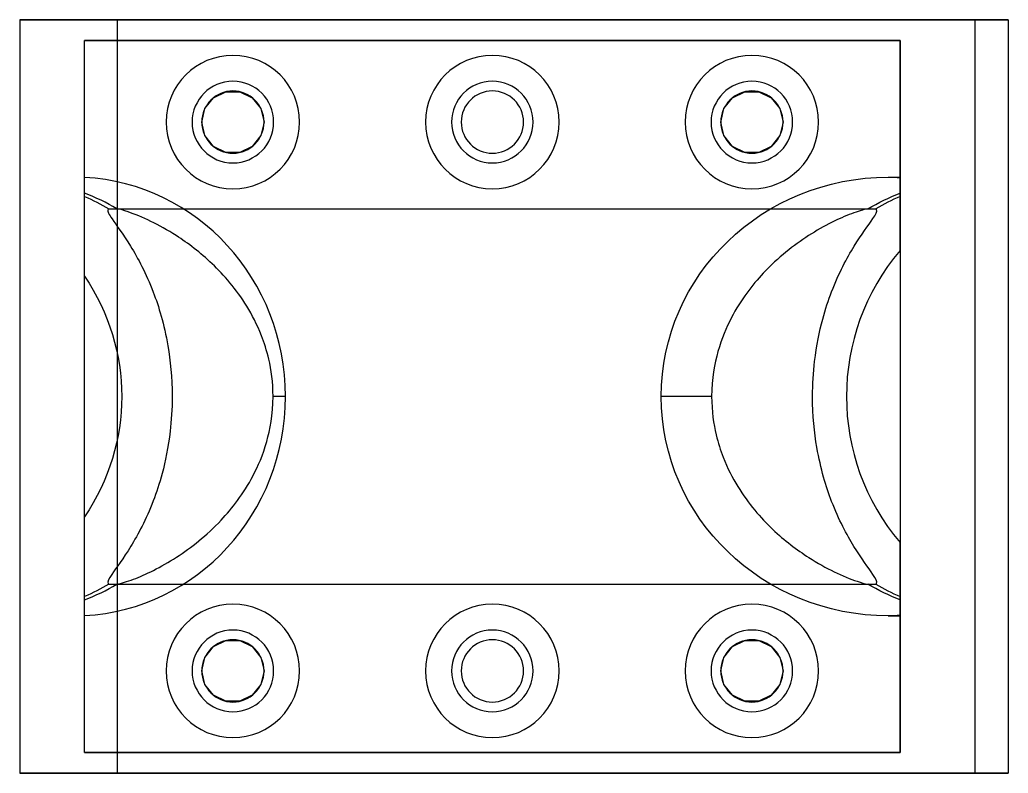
# Model space of a CAD drawing. Extents: x 1 to 618, y 1 to 540.
# Drawn here: x 6.1 to 241.9, y 0.6 to 180.3 of the extents above; entities that cross this region are included whole.
import ezdxf

# ---------------------------------------------------------------- set-up
doc = ezdxf.new("R2010")
doc.units = 0
doc.layers.add('drawing_export', color=7, linetype='CONTINUOUS')

msp = doc.modelspace()

# ---------------------------------------------------------------- linework, layer by layer
at = {"layer": 'drawing_export', "color": 7}
for p, q in [((6.088372, 180.296755), (6.088372, 0.619056)), ((6.088372, 180.296755), (233.911179, 180.296755)), ((29.345416, 180.296755), (6.088372, 180.296755)), ((29.345416, 180.296755), (29.345416, 0.619056)), ((241.906805, 180.296755), (29.345416, 180.296755)), ((233.911179, 180.296755), (233.911179, 0.619056)), ((233.911179, 180.296755), (241.906805, 180.296755)), ((241.906805, 180.296755), (241.906805, 0.619056)), ((21.550025, 175.345008), (216.125236, 175.345008)), ((21.550025, 119.117914), (21.550025, 175.345008)), ((21.550025, 175.345008), (21.550025, 175.345008)), ((21.550025, 175.345008), (216.125236, 175.345008)), ((216.125236, 175.345008), (21.550025, 175.345008)), ((21.550025, 138.175068), (21.550025, 175.345008)), ((21.550025, 5.570804), (21.550025, 175.345008)), ((21.550025, 175.345008), (216.125236, 175.345008)), ((21.550025, 175.345008), (21.550025, 175.345008)), ((21.550025, 138.956737), (21.550025, 175.345008)), ((216.125236, 175.345008), (216.125236, 142.688232)), ((216.125236, 138.175068), (216.125236, 175.345008)), ((216.125236, 138.956737), (216.125236, 175.345008)), ((216.125236, 175.345008), (216.125236, 5.570804)), ((216.125236, 175.345008), (216.125236, 175.345008)), ((52.295031, 161.699406), (55.274155, 163.131876)), ((55.274155, 163.131876), (58.580518, 163.131876)), ((58.580518, 163.131876), (61.559288, 161.699406)), ((176.11562, 161.699406), (179.094743, 163.131876)), ((179.094743, 163.131876), (182.401107, 163.131876)), ((182.401107, 163.131876), (185.379876, 161.699406)), ((50.233595, 159.113886), (52.295031, 161.699406)), ((61.559288, 161.699406), (63.620724, 159.113886)), ((174.054184, 159.113886), (176.11562, 161.699406)), ((185.379876, 161.699406), (187.441312, 159.113886)), ((49.498101, 155.891714), (50.233595, 159.113886)), ((63.620724, 159.113886), (64.356572, 155.891714)), ((173.31869, 155.891714), (174.054184, 159.113886)), ((187.441312, 159.113886), (188.17716, 155.891714)), ((41.007543, 155.891698), (41.007543, 155.891698)), ((41.007543, 155.891698), (41.007543, 155.891698)), ((41.007546, 155.891714), (41.007546, 155.891714)), ((47.198576, 155.891714), (47.198576, 155.891714)), ((50.233595, 152.669541), (49.498101, 155.891714)), ((49.498101, 155.891714), (49.498101, 155.891714)), ((49.498101, 155.891714), (49.498101, 155.891714)), ((64.356572, 155.891714), (63.620724, 152.669541)), ((64.356572, 155.891714), (64.356572, 155.891714)), ((66.656097, 155.891714), (66.656097, 155.891714)), ((66.656097, 155.891714), (66.656097, 155.891714)), ((111.408393, 155.891698), (111.408393, 155.891698)), ((111.408395, 155.891714), (111.408395, 155.891714)), ((126.266866, 155.891713), (126.266866, 155.891713)), ((128.566391, 155.891714), (128.566391, 155.891714)), ((128.566391, 155.891714), (128.566391, 155.891714)), ((134.757421, 155.891714), (134.757421, 155.891714)), ((134.757421, 155.891714), (134.757421, 155.891714)), ((164.828134, 155.891698), (164.828134, 155.891698)), ((164.828134, 155.891698), (164.828134, 155.891698)), ((164.828135, 155.891714), (164.828135, 155.891714)), ((171.019164, 155.891714), (171.019164, 155.891714)), ((174.054184, 152.669541), (173.31869, 155.891714)), ((173.31869, 155.891714), (173.31869, 155.891714)), ((173.31869, 155.891714), (173.31869, 155.891714)), ((188.17716, 155.891714), (187.441312, 152.669541)), ((188.17716, 155.891713), (188.17716, 155.891713)), ((190.476685, 155.891714), (190.476685, 155.891714)), ((190.476685, 155.891714), (190.476685, 155.891714)), ((52.295031, 150.084021), (50.233595, 152.669541)), ((63.620724, 152.669541), (61.559288, 150.084021)), ((176.11562, 150.084021), (174.054184, 152.669541)), ((187.441312, 152.669541), (185.379876, 150.084021)), ((55.274155, 148.651551), (52.295031, 150.084021)), ((58.580518, 148.651551), (55.274155, 148.651551)), ((61.559288, 150.084021), (58.580518, 148.651551)), ((179.094743, 148.651551), (176.11562, 150.084021)), ((182.401107, 148.651551), (179.094743, 148.651551)), ((185.379876, 150.084021), (182.401107, 148.651551)), ((21.550025, 119.117914), (21.550025, 142.691769)), ((213.274178, 142.762508), (216.125236, 142.762508)), ((21.550025, 137.266069), (21.550025, 138.175068)), ((21.550025, 136.279256), (21.550025, 137.266069)), ((216.125236, 137.510119), (216.125236, 138.175068)), ((216.125236, 136.802727), (216.125236, 137.510119)), ((216.125236, 136.05289), (216.125236, 136.802727)), ((21.550025, 135.218167), (21.550025, 136.279256)), ((21.550025, 134.079265), (21.550025, 135.218167)), ((27.359687, 135.239389), (208.41935, 135.239389)), ((29.255557, 135.239389), (208.41935, 135.239389)), ((208.41935, 135.239389), (210.31522, 135.239389)), ((216.125236, 135.260611), (216.125236, 136.05289)), ((216.125236, 134.429425), (216.125236, 135.260611)), ((216.125236, 133.559332), (216.125236, 134.429425)), ((21.550025, 132.873161), (21.550025, 134.079265)), ((21.550025, 131.592781), (21.550025, 132.873161)), ((216.125236, 132.650332), (216.125236, 133.559332)), ((216.125236, 131.69889), (216.125236, 132.650332)), ((21.550025, 130.248735), (21.550025, 131.592781)), ((21.550025, 128.83395), (21.550025, 130.248735)), ((216.125236, 130.715614), (216.125236, 131.69889)), ((216.125236, 129.693432), (216.125236, 130.715614)), ((21.550025, 127.359036), (21.550025, 128.83395)), ((21.550025, 125.823995), (21.550025, 127.359036)), ((216.125236, 128.63588), (216.125236, 129.693432)), ((216.125236, 127.542958), (216.125236, 128.63588)), ((216.125236, 126.418204), (216.125236, 127.542958)), ((21.550025, 124.228825), (21.550025, 125.823995)), ((216.125236, 125.258081), (216.125236, 126.418204)), ((216.125236, 125.258081), (216.125236, 55.657731)), ((21.550025, 122.577063), (21.550025, 124.228825)), ((21.550025, 120.872247), (21.550025, 122.577063)), ((21.550025, 119.117914), (21.550025, 120.872247)), ((21.550025, 41.959075), (21.550025, 119.117914)), ((69.494065, 90.457906), (66.522017, 90.457906)), ((171.153244, 90.457906), (159.114345, 90.457906)), ((21.550025, 5.570804), (21.550025, 61.797898)), ((21.550025, 60.043565), (21.550025, 61.797898)), ((21.550025, 58.338749), (21.550025, 60.043565)), ((21.550025, 56.686987), (21.550025, 58.338749)), ((21.550025, 55.091817), (21.550025, 56.686987)), ((21.550025, 53.556775), (21.550025, 55.091817)), ((216.125236, 54.497607), (216.125236, 55.657731)), ((216.125236, 53.372853), (216.125236, 54.497607)), ((21.550025, 52.081862), (21.550025, 53.556775)), ((21.550025, 50.667077), (21.550025, 52.081862)), ((216.125236, 52.279932), (216.125236, 53.372853)), ((216.125236, 51.22238), (216.125236, 52.279932)), ((21.550025, 49.323031), (21.550025, 50.667077)), ((216.125236, 50.200198), (216.125236, 51.22238)), ((216.125236, 49.216922), (216.125236, 50.200198)), ((21.550025, 48.042651), (21.550025, 49.323031)), ((21.550025, 46.836546), (21.550025, 48.042651)), ((216.125236, 48.265479), (216.125236, 49.216922)), ((216.125236, 47.35648), (216.125236, 48.265479)), ((216.125236, 46.486387), (216.125236, 47.35648)), ((21.550025, 45.697645), (21.550025, 46.836546)), ((21.550025, 44.636556), (21.550025, 45.697645)), ((27.359687, 45.676423), (208.41935, 45.676423)), ((29.255557, 45.676423), (208.41935, 45.676423)), ((208.41935, 45.676423), (210.31522, 45.676423)), ((216.125236, 45.655201), (216.125236, 46.486387)), ((216.125236, 44.862921), (216.125236, 45.655201)), ((216.125236, 44.113085), (216.125236, 44.862921)), ((21.550025, 43.649743), (21.550025, 44.636556)), ((21.550025, 42.740744), (21.550025, 43.649743)), ((21.550025, 5.570804), (21.550025, 42.740744)), ((216.125236, 43.405693), (216.125236, 44.113085)), ((216.125236, 42.740744), (216.125236, 43.405693)), ((216.125236, 41.959075), (216.125236, 42.740744)), ((21.550025, 5.570804), (21.550025, 41.959075)), ((21.550025, 38.224043), (21.550025, 41.959075)), ((216.125236, 5.570804), (216.125236, 41.959075)), ((216.125236, 5.570804), (216.125236, 41.959075)), ((213.274178, 38.15684), (216.125236, 38.15684)), ((216.125236, 38.22758), (216.125236, 5.570804)), ((50.233595, 28.246271), (52.295031, 30.831791)), ((52.295031, 30.831791), (55.274155, 32.264261)), ((55.274155, 32.264261), (58.580518, 32.264261)), ((58.580518, 32.264261), (61.559288, 30.831791)), ((61.559288, 30.831791), (63.620724, 28.246271)), ((174.054184, 28.246271), (176.11562, 30.831791)), ((176.11562, 30.831791), (179.094743, 32.264261)), ((179.094743, 32.264261), (182.401107, 32.264261)), ((182.401107, 32.264261), (185.379876, 30.831791)), ((185.379876, 30.831791), (187.441312, 28.246271)), ((49.498101, 25.024098), (50.233595, 28.246271)), ((63.620724, 28.246271), (64.356572, 25.024098)), ((173.31869, 25.024098), (174.054184, 28.246271)), ((187.441312, 28.246271), (188.17716, 25.024098)), ((41.007546, 25.024098), (41.007546, 25.024098)), ((47.198576, 25.024098), (47.198576, 25.024098)), ((50.233595, 21.801925), (49.498101, 25.024098)), ((49.498101, 25.024098), (49.498101, 25.024098)), ((49.498101, 25.024098), (49.498101, 25.024098)), ((64.356572, 25.024098), (63.620724, 21.801925)), ((64.356572, 25.024098), (64.356572, 25.024098)), ((66.656097, 25.024098), (66.656097, 25.024098)), ((66.656097, 25.024098), (66.656097, 25.024098)), ((72.847127, 25.024098), (72.847127, 25.024098)), ((72.847127, 25.024098), (72.847127, 25.024098)), ((111.408395, 25.024098), (111.408395, 25.024098)), ((126.266866, 25.024098), (126.266866, 25.024098)), ((126.266866, 25.024098), (126.266866, 25.024098)), ((128.566391, 25.024098), (128.566391, 25.024098)), ((128.566391, 25.024098), (128.566391, 25.024098)), ((134.757421, 25.024098), (134.757421, 25.024098)), ((134.757421, 25.024098), (134.757421, 25.024098)), ((164.828135, 25.024098), (164.828135, 25.024098)), ((171.019164, 25.024098), (171.019164, 25.024098)), ((174.054184, 21.801925), (173.31869, 25.024098)), ((173.31869, 25.024098), (173.31869, 25.024098)), ((173.31869, 25.024098), (173.31869, 25.024098)), ((188.17716, 25.024098), (187.441312, 21.801925)), ((188.17716, 25.024098), (188.17716, 25.024098)), ((190.476686, 25.024098), (190.476686, 25.024098)), ((190.476686, 25.024098), (190.476686, 25.024098)), ((196.667715, 25.024098), (196.667715, 25.024098)), ((196.667715, 25.024098), (196.667715, 25.024098)), ((52.295031, 19.216406), (50.233595, 21.801925)), ((63.620724, 21.801925), (61.559288, 19.216406)), ((176.11562, 19.216406), (174.054184, 21.801925)), ((187.441312, 21.801925), (185.379876, 19.216406)), ((55.274155, 17.783936), (52.295031, 19.216406)), ((61.559288, 19.216406), (58.580518, 17.783936)), ((179.094743, 17.783936), (176.11562, 19.216406)), ((185.379876, 19.216406), (182.401107, 17.783936)), ((58.580518, 17.783936), (55.274155, 17.783936)), ((182.401107, 17.783936), (179.094743, 17.783936)), ((216.125236, 5.570804), (21.550025, 5.570804)), ((21.550025, 5.570804), (21.550025, 5.570804)), ((21.550025, 5.570804), (216.125236, 5.570804)), ((216.125236, 5.570804), (21.550025, 5.570804)), ((21.550025, 5.570804), (21.550025, 5.570804)), ((216.125236, 5.570804), (21.550025, 5.570804)), ((216.125236, 5.570804), (216.125236, 5.570804)), ((6.088372, 0.619056), (233.911179, 0.619056)), ((29.345416, 0.619056), (6.088372, 0.619056)), ((241.906805, 0.619056), (29.345416, 0.619056)), ((233.911179, 0.619056), (241.906805, 0.619056))]:
    msp.add_line(p, q, dxfattribs=at)
for points in [[(56.927333, 171.808029), (48.135077, 171.808029), (41.007543, 164.68204), (41.007543, 155.891698)], [(56.927333, 171.808029), (48.135077, 171.808029), (41.007543, 164.68204), (41.007543, 155.891698)], [(72.847123, 155.891698), (72.847123, 164.68204), (65.719589, 171.808029), (56.927333, 171.808029)], [(72.847123, 155.891698), (72.847123, 164.68204), (65.719589, 171.808029), (56.927333, 171.808029)], [(118.837631, 171.808045), (110.045375, 171.808045), (102.917841, 164.682056), (102.917841, 155.891714)], [(118.837631, 171.808045), (110.045375, 171.808045), (102.917841, 164.682056), (102.917841, 155.891714)], [(134.757421, 155.891714), (134.757421, 164.682056), (127.629886, 171.808045), (118.837631, 171.808045)], [(134.757421, 155.891714), (134.757421, 164.682056), (127.629886, 171.808045), (118.837631, 171.808045)], [(180.747924, 171.808029), (171.955668, 171.808029), (164.828134, 164.68204), (164.828134, 155.891698)], [(180.747924, 171.808029), (171.955668, 171.808029), (164.828134, 164.68204), (164.828134, 155.891698)], [(196.667714, 155.891698), (196.667714, 164.68204), (189.54018, 171.808029), (180.747924, 171.808029)], [(196.667714, 155.891698), (196.667714, 164.68204), (189.54018, 171.808029), (180.747924, 171.808029)], [(56.927336, 165.618361), (51.55429, 165.61836), (47.198576, 161.263581), (47.198576, 155.891713)], [(56.927336, 165.618361), (51.55429, 165.61836), (47.198576, 161.263581), (47.198576, 155.891713)], [(66.656097, 155.891714), (66.656097, 161.263582), (62.300382, 165.618361), (56.927336, 165.618361)], [(66.656097, 155.891714), (66.656097, 161.263582), (62.300382, 165.618361), (56.927336, 165.618361)], [(118.837631, 165.618361), (113.464585, 165.618361), (109.10887, 161.263582), (109.10887, 155.891714)], [(118.837631, 165.618361), (113.464585, 165.618361), (109.10887, 161.263582), (109.10887, 155.891714)], [(128.566391, 155.891714), (128.566391, 161.263582), (124.210676, 165.618361), (118.837631, 165.618361)], [(128.566391, 155.891714), (128.566391, 161.263582), (124.210676, 165.618361), (118.837631, 165.618361)], [(180.747925, 165.61836), (175.374879, 165.61836), (171.019164, 161.263581), (171.019164, 155.891713)], [(180.747925, 165.61836), (175.374879, 165.61836), (171.019164, 161.263581), (171.019164, 155.891713)], [(190.476685, 155.891714), (190.476685, 161.263582), (186.120971, 165.618361), (180.747925, 165.61836)], [(190.476685, 155.891714), (190.476685, 161.263582), (186.120971, 165.618361), (180.747925, 165.61836)], [(56.927336, 163.319335), (52.824283, 163.319335), (49.498101, 159.993882), (49.498101, 155.891713)], [(64.356572, 155.891714), (64.356571, 159.993883), (61.03039, 163.319335), (56.927336, 163.319335)], [(118.837628, 163.319319), (114.734575, 163.319319), (111.408393, 159.993867), (111.408393, 155.891698)], [(118.837631, 163.319334), (114.734577, 163.319334), (111.408395, 159.993882), (111.408395, 155.891713)], [(126.266864, 155.891698), (126.266864, 159.993867), (122.940682, 163.319319), (118.837628, 163.319319)], [(126.266866, 155.891713), (126.266866, 159.993882), (122.940684, 163.319335), (118.837631, 163.319334)], [(180.747925, 163.319335), (176.644871, 163.319335), (173.318689, 159.993882), (173.318689, 155.891713)], [(188.17716, 155.891713), (188.17716, 159.993883), (184.850978, 163.319335), (180.747925, 163.319335)], [(41.007543, 155.891698), (41.007543, 147.101355), (48.135077, 139.975366), (56.927333, 139.975366)], [(41.007543, 155.891698), (41.007543, 147.101355), (48.135077, 139.975366), (56.927333, 139.975366)], [(47.198576, 155.891713), (47.198576, 150.519845), (51.554291, 146.165066), (56.927337, 146.165066)], [(47.198576, 155.891713), (47.198576, 150.519845), (51.554291, 146.165066), (56.927337, 146.165066)], [(49.498101, 155.891713), (49.498101, 151.789544), (52.824283, 148.464092), (56.927336, 148.464092)], [(56.927333, 139.975366), (65.719589, 139.975366), (72.847123, 147.101355), (72.847123, 155.891698)], [(56.927333, 139.975366), (65.719589, 139.975366), (72.847123, 147.101355), (72.847123, 155.891698)], [(56.927336, 148.464092), (61.03039, 148.464092), (64.356572, 151.789544), (64.356572, 155.891714)], [(56.927337, 146.165066), (62.300382, 146.165066), (66.656097, 150.519846), (66.656097, 155.891714)], [(56.927337, 146.165066), (62.300382, 146.165066), (66.656097, 150.519846), (66.656097, 155.891714)], [(102.917841, 155.891714), (102.917841, 147.101371), (110.045375, 139.975382), (118.837631, 139.975382)], [(102.917841, 155.891714), (102.917841, 147.101371), (110.045375, 139.975382), (118.837631, 139.975382)], [(109.10887, 155.891714), (109.10887, 150.519846), (113.464585, 146.165066), (118.837631, 146.165066)], [(109.10887, 155.891714), (109.10887, 150.519846), (113.464585, 146.165066), (118.837631, 146.165066)], [(111.408393, 155.891698), (111.408393, 151.789529), (114.734575, 148.464076), (118.837628, 148.464076)], [(111.408395, 155.891713), (111.408395, 151.789544), (114.734577, 148.464092), (118.837631, 148.464092)], [(118.837628, 148.464076), (122.940682, 148.464076), (126.266864, 151.789529), (126.266864, 155.891698)], [(118.837631, 139.975382), (127.629886, 139.975382), (134.757421, 147.101371), (134.757421, 155.891714)], [(118.837631, 146.165066), (124.210676, 146.165066), (128.566391, 150.519846), (128.566391, 155.891714)], [(118.837631, 146.165066), (124.210676, 146.165066), (128.566391, 150.519846), (128.566391, 155.891714)], [(118.837631, 139.975382), (127.629886, 139.975382), (134.757421, 147.101371), (134.757421, 155.891714)], [(118.837631, 148.464092), (122.940684, 148.464092), (126.266866, 151.789544), (126.266866, 155.891713)], [(164.828134, 155.891698), (164.828134, 147.101355), (171.955668, 139.975366), (180.747924, 139.975366)], [(164.828134, 155.891698), (164.828134, 147.101355), (171.955668, 139.975366), (180.747924, 139.975366)], [(171.019164, 155.891713), (171.019164, 150.519845), (175.374879, 146.165066), (180.747925, 146.165066)], [(171.019164, 155.891713), (171.019164, 150.519845), (175.374879, 146.165066), (180.747925, 146.165066)], [(173.318689, 155.891713), (173.318689, 151.789544), (176.644871, 148.464092), (180.747925, 148.464092)], [(180.747924, 139.975366), (189.54018, 139.975366), (196.667714, 147.101355), (196.667714, 155.891698)], [(180.747924, 139.975366), (189.54018, 139.975366), (196.667714, 147.101355), (196.667714, 155.891698)], [(180.747925, 146.165066), (186.120971, 146.165066), (190.476686, 150.519846), (190.476685, 155.891714)], [(180.747925, 146.165066), (186.120971, 146.165066), (190.476686, 150.519846), (190.476685, 155.891714)], [(180.747925, 148.464092), (184.850978, 148.464092), (188.17716, 151.789544), (188.17716, 155.891713)], [(21.550025, 142.613956), (21.550025, 142.638715), (21.550025, 142.665949), (21.550025, 142.691769)], [(69.494065, 90.457906), (69.493881, 118.302927), (48.416755, 141.265949), (21.550025, 142.691769)], [(21.550025, 142.50431), (21.550025, 142.542156), (21.550025, 142.578586), (21.550025, 142.613956)], [(21.550025, 142.369906), (21.550025, 142.414825), (21.550025, 142.459391), (21.550025, 142.50431)], [(21.550025, 142.203668), (21.550025, 142.257784), (21.550025, 142.313314), (21.550025, 142.369906)], [(21.550025, 142.005598), (21.550025, 142.07174), (21.550025, 142.137527), (21.550025, 142.203668)], [(21.550025, 141.78277), (21.550025, 141.858107), (21.550025, 141.932383), (21.550025, 142.005598)], [(21.550025, 141.528109), (21.550025, 141.612996), (21.550025, 141.697883), (21.550025, 141.78277)], [(21.550025, 141.245152), (21.550025, 141.339588), (21.550025, 141.433672), (21.550025, 141.528109)], [(159.114345, 90.457906), (159.113334, 119.344774), (183.361869, 142.762685), (213.274178, 142.762508)], [(213.274178, 142.762508), (214.225043, 142.761907), (215.175723, 142.73775), (216.125236, 142.688232)], [(216.125236, 142.688232), (216.125236, 142.735274), (216.125236, 142.760033), (216.125236, 142.762508)], [(216.125236, 142.762508), (216.125236, 142.760139), (216.125236, 142.734213), (216.125236, 142.688232)], [(216.125236, 142.606882), (216.125236, 142.635178), (216.125236, 142.662412), (216.125236, 142.688232)], [(216.125236, 142.500773), (216.125236, 142.536143), (216.125236, 142.571512), (216.125236, 142.606882)], [(216.125236, 142.362832), (216.125236, 142.407751), (216.125236, 142.453732), (216.125236, 142.500773)], [(216.125236, 142.193057), (216.125236, 142.249649), (216.125236, 142.30624), (216.125236, 142.362832)], [(216.125236, 141.998525), (216.125236, 142.064666), (216.125236, 142.129392), (216.125236, 142.193057)], [(216.125236, 141.772159), (216.125236, 141.847496), (216.125236, 141.923187), (216.125236, 141.998525)], [(216.125236, 141.521035), (216.125236, 141.605922), (216.125236, 141.689748), (216.125236, 141.772159)], [(216.125236, 141.238078), (216.125236, 141.332514), (216.125236, 141.426598), (216.125236, 141.521035)], [(21.550025, 140.933899), (21.550025, 141.037532), (21.550025, 141.141519), (21.550025, 141.245152)], [(21.550025, 140.226506), (21.550025, 140.478692), (21.550025, 140.714607), (21.550025, 140.933899)], [(21.550025, 139.405931), (21.550025, 139.695962), (21.550025, 139.969475), (21.550025, 140.226506)], [(21.550025, 138.956737), (21.550025, 139.107765), (21.550025, 139.257379), (21.550025, 139.405931)], [(216.125236, 140.926825), (216.125236, 141.030458), (216.125236, 141.134445), (216.125236, 141.238078)], [(216.125236, 140.222969), (216.125236, 140.473033), (216.125236, 140.707533), (216.125236, 140.926825)], [(216.125236, 139.405931), (216.125236, 139.691364), (216.125236, 139.963604), (216.125236, 140.222969)], [(216.125236, 138.956737), (216.125236, 139.105289), (216.125236, 139.254903), (216.125236, 139.405931)], [(29.255557, 135.239389), (26.788814, 136.675396), (24.220305, 137.9145), (21.550025, 138.956737)], [(21.550025, 138.175068), (23.546197, 137.310705), (25.486307, 136.330365), (27.359687, 135.239389)], [(208.41935, 135.239389), (210.881706, 136.674123), (213.458484, 137.917153), (216.125236, 138.956737)], [(216.125236, 138.175068), (214.127362, 137.309679), (212.190688, 136.331143), (210.31522, 135.239389)], [(27.173249, 135.041319), (26.967707, 134.648716), (27.384098, 133.859974), (28.095535, 132.802422)], [(27.359687, 135.239389), (27.275489, 135.189872), (27.213579, 135.122669), (27.173249, 135.041319)], [(31.909563, 134.496627), (30.911923, 134.836175), (30.027137, 135.083763), (29.255557, 135.239389)], [(37.356254, 132.22236), (35.412271, 133.170266), (33.541519, 133.944861), (31.909563, 134.496627)], [(208.41935, 135.239389), (207.346002, 135.027171), (205.986098, 134.606273), (204.510511, 134.047433)], [(209.627839, 132.876698), (210.296116, 133.877658), (210.687743, 134.627495), (210.512272, 135.020097)], [(210.512272, 135.020097), (210.473003, 135.112058), (210.407201, 135.182798), (210.31522, 135.239389)], [(28.095535, 132.802422), (29.152256, 131.239084), (30.792702, 129.081537), (32.521237, 126.2838)], [(43.405774, 128.816265), (41.325235, 130.142626), (39.308728, 131.277991), (37.356254, 132.22236)], [(204.510511, 134.047433), (203.025018, 133.485056), (201.440822, 132.784737), (199.757923, 131.946477)], [(205.154378, 126.2838), (206.909446, 129.127518), (208.57501, 131.306287), (209.627839, 132.876698)], [(199.757923, 131.946477), (197.973491, 131.058699), (196.142008, 130.011758), (194.263826, 128.812728)], [(51.983711, 122.110184), (49.125932, 124.81596), (46.275936, 126.966434), (43.405774, 128.816265)], [(194.263826, 128.812728), (190.695317, 126.513702), (187.02669, 123.655837), (183.475515, 119.878361)], [(32.521237, 126.2838), (34.286211, 123.425934), (36.185973, 119.91373), (37.928305, 115.368733)], [(216.125236, 125.258081), (199.047147, 105.425058), (199.047147, 75.490754), (216.125236, 55.657731)], [(199.775612, 115.44301), (201.510161, 119.952637), (203.398956, 123.440082), (205.154378, 126.2838)], [(60.262002, 111.966175), (57.702099, 116.125643), (54.8284, 119.400871), (51.983711, 122.110184)], [(21.550025, 119.117914), (33.356598, 101.712238), (33.356598, 79.203574), (21.550025, 61.797898)], [(183.475515, 119.878361), (180.799222, 117.00281), (178.168565, 113.635622), (175.828356, 109.161364)], [(37.928305, 115.368733), (39.262384, 111.856529), (40.524646, 107.746579), (41.424999, 102.529559)], [(197.638114, 108.864259), (198.295071, 111.304763), (199.02066, 113.472921), (199.775612, 115.44301)], [(63.760818, 104.941768), (62.704451, 107.644007), (61.510467, 109.925348), (60.262002, 111.966175)], [(175.828356, 109.161364), (174.651353, 106.887097), (173.546519, 104.322799), (172.653242, 101.185513)], [(195.71182, 98.776842), (196.167126, 102.663964), (196.858752, 105.956876), (197.638114, 108.864259)], [(65.501381, 99.325071), (65.011052, 101.429564), (64.412114, 103.268784), (63.760818, 104.941768)], [(41.424999, 102.529559), (42.013677, 99.088095), (42.44528, 94.999366), (42.444573, 90.457906)], [(66.522017, 90.457906), (66.519187, 93.906444), (66.072017, 96.856271), (65.501381, 99.325071)], [(172.653242, 101.185513), (171.847347, 98.306426), (171.163857, 94.818981), (171.153244, 90.457906)], [(195.230688, 90.457906), (195.229273, 93.418344), (195.417481, 96.258525), (195.71182, 98.776842)], [(21.550025, 38.224043), (48.416755, 39.649863), (69.493881, 62.612885), (69.494065, 90.457906)], [(42.444573, 90.457906), (42.445634, 87.508079), (42.259196, 84.682046), (41.966979, 82.170803)], [(65.009991, 79.687855), (65.821546, 82.577553), (66.510696, 86.075609), (66.522017, 90.457906)], [(213.274178, 38.15684), (183.363302, 38.156663), (159.115357, 61.572417), (159.114345, 90.457906)], [(171.153244, 90.457906), (171.156428, 86.899722), (171.630838, 83.875619), (172.229776, 81.353764)], [(196.258046, 78.340272), (195.665122, 81.792348), (195.229981, 85.898761), (195.230688, 90.457906)], [(41.966979, 82.170803), (41.515211, 78.297829), (40.829245, 75.019064), (40.055189, 72.118755)], [(172.229776, 81.353764), (172.704186, 79.369528), (173.274822, 77.625806), (173.892863, 76.027099)], [(61.756693, 71.581137), (62.963059, 73.890773), (64.095841, 76.490441), (65.009991, 79.687855)], [(199.783041, 65.455117), (198.439057, 68.974395), (197.166181, 73.098494), (196.258046, 78.340272)], [(173.892863, 76.027099), (174.941801, 73.33547), (176.12694, 71.061203), (177.366915, 69.02745)], [(40.055189, 72.118755), (39.403185, 69.688862), (38.682549, 67.524241), (37.93255, 65.561226)], [(54.131114, 60.963175), (56.797148, 63.817504), (59.418607, 67.159933), (61.756693, 71.581137)], [(177.366915, 69.02745), (179.939553, 64.829075), (182.833064, 61.529089), (185.696149, 58.802091)], [(37.93255, 65.561226), (36.209322, 61.06221), (34.330786, 57.574765), (32.581732, 54.731047)], [(205.110864, 54.702751), (203.370654, 57.528784), (201.501317, 60.991471), (199.783041, 65.455117)], [(43.47759, 52.145527), (47.002232, 54.423331), (50.6231, 57.245827), (54.131114, 60.963175)], [(185.696149, 58.802091), (188.572678, 56.07863), (191.440363, 53.917546), (194.328921, 52.06064)], [(32.581732, 54.731047), (30.796593, 51.827201), (29.098482, 49.609525), (28.034333, 48.021429)], [(209.627839, 48.039114), (208.566166, 49.620136), (206.882206, 51.823664), (205.110864, 54.702751)], [(37.961914, 48.990557), (39.753774, 49.885408), (41.59198, 50.939423), (43.47759, 52.145527)], [(194.328921, 52.06064), (196.419366, 50.730742), (198.444363, 49.595377), (200.403559, 48.651008)], [(28.034333, 48.021429), (27.352258, 46.999247), (26.96523, 46.2388), (27.180324, 45.860345)], [(33.184208, 46.875453), (34.677838, 47.441367), (36.270171, 48.145223), (37.961914, 48.990557)], [(200.403559, 48.651008), (202.35391, 47.703102), (204.230323, 46.932044), (205.860863, 46.383815)], [(210.503074, 45.874493), (210.700479, 46.263559), (210.308145, 47.020469), (209.627839, 48.039114)], [(27.359687, 45.676423), (25.486307, 44.585447), (23.546197, 43.605107), (21.550025, 42.740744)], [(21.550025, 41.959075), (24.220305, 43.001312), (26.788814, 44.240416), (29.255557, 45.676423)], [(27.180324, 45.860345), (27.220655, 45.786069), (27.280442, 45.72594), (27.359687, 45.676423)], [(29.255557, 45.676423), (30.333858, 45.88864), (31.701191, 46.313076), (33.184208, 46.875453)], [(205.860863, 46.383815), (206.820649, 46.061952), (207.673242, 45.828512), (208.41935, 45.676423)], [(216.125236, 41.959075), (213.458484, 42.998659), (210.881706, 44.241689), (208.41935, 45.676423)], [(210.31522, 45.676423), (210.400479, 45.729477), (210.463097, 45.793143), (210.503074, 45.874493)], [(210.31522, 45.676423), (212.190688, 44.584668), (214.127362, 43.606132), (216.125236, 42.740744)], [(21.550025, 41.085445), (21.550025, 41.361328), (21.550025, 41.652527), (21.550025, 41.959075)], [(21.550025, 40.321461), (21.550025, 40.561975), (21.550025, 40.816636), (21.550025, 41.085445)], [(21.550025, 39.981913), (21.550025, 40.095096), (21.550025, 40.208279), (21.550025, 40.321461)], [(56.927336, 40.940429), (48.13508, 40.940429), (41.007546, 33.81444), (41.007547, 25.024097)], [(56.927336, 40.940429), (48.13508, 40.940429), (41.007546, 33.81444), (41.007547, 25.024097)], [(72.847127, 25.024098), (72.847126, 33.81444), (65.719592, 40.940429), (56.927336, 40.940429)], [(72.847127, 25.024098), (72.847126, 33.81444), (65.719592, 40.940429), (56.927336, 40.940429)], [(118.837631, 40.94043), (110.045375, 40.94043), (102.917841, 33.814441), (102.917841, 25.024098)], [(118.837631, 40.94043), (110.045375, 40.94043), (102.917841, 33.814441), (102.917841, 25.024098)], [(134.757421, 25.024098), (134.757421, 33.814441), (127.629886, 40.94043), (118.837631, 40.94043)], [(134.757421, 25.024098), (134.757421, 33.814441), (127.629886, 40.94043), (118.837631, 40.94043)], [(180.747925, 40.940429), (171.955669, 40.940429), (164.828135, 33.81444), (164.828135, 25.024098)], [(180.747925, 40.940429), (171.955669, 40.940429), (164.828135, 33.81444), (164.828135, 25.024098)], [(196.667715, 25.024098), (196.667715, 33.81444), (189.540181, 40.94043), (180.747925, 40.940429)], [(196.667715, 25.024098), (196.667715, 33.81444), (189.540181, 40.94043), (180.747925, 40.940429)], [(216.125236, 41.088982), (216.125236, 41.364865), (216.125236, 41.654896), (216.125236, 41.959075)], [(216.125236, 40.324998), (216.125236, 40.565512), (216.125236, 40.820173), (216.125236, 41.088982)], [(216.125236, 39.677734), (216.125236, 39.87828), (216.125236, 40.093929), (216.125236, 40.324998)], [(21.550025, 39.67066), (21.550025, 39.774293), (21.550025, 39.87828), (21.550025, 39.981913)], [(21.550025, 39.387703), (21.550025, 39.48214), (21.550025, 39.576223), (21.550025, 39.67066)], [(21.550025, 39.133042), (21.550025, 39.217929), (21.550025, 39.302816), (21.550025, 39.387703)], [(21.550025, 38.910213), (21.550025, 38.983428), (21.550025, 39.057705), (21.550025, 39.133042)], [(21.550025, 38.712143), (21.550025, 38.778285), (21.550025, 38.844072), (21.550025, 38.910213)], [(21.550025, 38.545906), (21.550025, 38.602498), (21.550025, 38.658028), (21.550025, 38.712143)], [(21.550025, 38.411502), (21.550025, 38.456421), (21.550025, 38.500987), (21.550025, 38.545906)], [(21.550025, 38.301856), (21.550025, 38.337225), (21.550025, 38.373656), (21.550025, 38.411502)], [(21.550025, 38.224043), (21.550025, 38.248801), (21.550025, 38.276036), (21.550025, 38.301856)], [(216.125236, 38.22758), (215.175691, 38.179831), (214.225007, 38.156133), (213.274178, 38.15684)], [(216.125236, 39.394777), (216.125236, 39.489214), (216.125236, 39.583297), (216.125236, 39.677734)], [(216.125236, 39.143653), (216.125236, 39.226064), (216.125236, 39.30989), (216.125236, 39.394777)], [(216.125236, 38.917287), (216.125236, 38.992625), (216.125236, 39.068316), (216.125236, 39.143653)], [(216.125236, 38.722754), (216.125236, 38.78642), (216.125236, 38.851146), (216.125236, 38.917287)], [(216.125236, 38.55298), (216.125236, 38.609572), (216.125236, 38.666163), (216.125236, 38.722754)], [(216.125236, 38.415039), (216.125236, 38.46208), (216.125236, 38.508061), (216.125236, 38.55298)], [(216.125236, 38.30893), (216.125236, 38.344299), (216.125236, 38.379669), (216.125236, 38.415039)], [(216.125236, 38.22758), (216.125236, 38.252338), (216.125236, 38.280634), (216.125236, 38.30893)], [(216.125236, 38.22758), (216.125236, 38.180538), (216.125236, 38.15684), (216.125236, 38.15684)], [(216.125236, 38.15684), (216.125236, 38.15684), (216.125236, 38.181599), (216.125236, 38.22758)], [(56.927336, 34.750745), (51.55429, 34.750745), (47.198576, 30.395966), (47.198576, 25.024098)], [(56.927336, 34.750745), (51.55429, 34.750745), (47.198576, 30.395966), (47.198576, 25.024098)], [(66.656097, 25.024098), (66.656097, 30.395966), (62.300382, 34.750745), (56.927336, 34.750745)], [(66.656097, 25.024098), (66.656097, 30.395966), (62.300382, 34.750745), (56.927336, 34.750745)], [(118.837631, 34.750745), (113.464585, 34.750745), (109.10887, 30.395966), (109.10887, 25.024098)], [(118.837631, 34.750745), (113.464585, 34.750745), (109.10887, 30.395966), (109.10887, 25.024098)], [(128.566391, 25.024098), (128.566391, 30.395966), (124.210676, 34.750745), (118.837631, 34.750745)], [(128.566391, 25.024098), (128.566391, 30.395966), (124.210676, 34.750745), (118.837631, 34.750745)], [(180.747925, 34.750745), (175.374879, 34.750745), (171.019164, 30.395966), (171.019164, 25.024098)], [(180.747925, 34.750745), (175.374879, 34.750745), (171.019164, 30.395966), (171.019164, 25.024098)], [(190.476686, 25.024098), (190.476685, 30.395966), (186.120971, 34.750745), (180.747925, 34.750745)], [(190.476686, 25.024098), (190.476685, 30.395966), (186.120971, 34.750745), (180.747925, 34.750745)], [(56.927336, 32.45172), (52.824283, 32.451719), (49.498101, 29.126267), (49.498101, 25.024098)], [(64.356572, 25.024098), (64.356572, 29.126267), (61.03039, 32.45172), (56.927336, 32.45172)], [(118.837631, 32.45172), (114.734577, 32.451719), (111.408395, 29.126267), (111.408396, 25.024098)], [(118.837631, 32.451719), (114.734577, 32.451719), (111.408395, 29.126267), (111.408395, 25.024098)], [(126.266866, 25.024098), (126.266866, 29.126267), (122.940684, 32.45172), (118.837631, 32.45172)], [(126.266866, 25.024098), (126.266866, 29.126267), (122.940684, 32.451719), (118.837631, 32.451719)], [(180.747925, 32.451719), (176.644871, 32.451719), (173.318689, 29.126267), (173.318689, 25.024098)], [(188.17716, 25.024098), (188.17716, 29.126267), (184.850978, 32.45172), (180.747925, 32.451719)], [(41.007547, 25.024097), (41.007547, 16.233755), (48.135081, 9.107766), (56.927337, 9.107766)], [(41.007547, 25.024097), (41.007547, 16.233755), (48.135081, 9.107766), (56.927337, 9.107766)], [(47.198576, 25.024098), (47.198576, 19.65223), (51.554291, 15.297451), (56.927337, 15.297451)], [(47.198576, 25.024098), (47.198576, 19.65223), (51.554291, 15.297451), (56.927337, 15.297451)], [(49.498101, 25.024098), (49.498101, 20.921929), (52.824283, 17.596477), (56.927336, 17.596477)], [(56.927336, 17.596477), (61.03039, 17.596477), (64.356572, 20.921929), (64.356572, 25.024098)], [(56.927337, 15.297451), (62.300383, 15.297451), (66.656097, 19.65223), (66.656097, 25.024098)], [(56.927337, 9.107766), (65.719593, 9.107766), (72.847127, 16.233756), (72.847127, 25.024098)], [(56.927337, 15.297451), (62.300383, 15.297451), (66.656097, 19.65223), (66.656097, 25.024098)], [(56.927337, 9.107766), (65.719593, 9.107766), (72.847127, 16.233756), (72.847127, 25.024098)], [(102.917841, 25.024098), (102.917841, 16.233756), (110.045375, 9.107767), (118.837631, 9.107767)], [(102.917841, 25.024098), (102.917841, 16.233756), (110.045375, 9.107767), (118.837631, 9.107767)], [(109.10887, 25.024098), (109.10887, 19.65223), (113.464585, 15.297451), (118.837631, 15.297451)], [(109.10887, 25.024098), (109.10887, 19.65223), (113.464585, 15.297451), (118.837631, 15.297451)], [(111.408395, 25.024098), (111.408396, 20.921928), (114.734577, 17.596476), (118.837631, 17.596476)], [(111.408396, 25.024098), (111.408396, 20.921929), (114.734578, 17.596477), (118.837631, 17.596477)], [(118.837631, 9.107767), (127.629886, 9.107767), (134.757421, 16.233756), (134.757421, 25.024098)], [(118.837631, 15.297451), (124.210676, 15.297451), (128.566391, 19.65223), (128.566391, 25.024098)], [(118.837631, 17.596477), (122.940684, 17.596477), (126.266866, 20.921929), (126.266866, 25.024098)], [(118.837631, 9.107767), (127.629886, 9.107767), (134.757421, 16.233756), (134.757421, 25.024098)], [(118.837631, 15.297451), (124.210676, 15.297451), (128.566391, 19.65223), (128.566391, 25.024098)], [(118.837631, 17.596476), (122.940684, 17.596476), (126.266866, 20.921929), (126.266866, 25.024098)], [(164.828135, 25.024098), (164.828135, 16.233755), (171.95567, 9.107766), (180.747925, 9.107766)], [(164.828135, 25.024098), (164.828135, 16.233755), (171.95567, 9.107766), (180.747925, 9.107766)], [(171.019164, 25.024098), (171.019165, 19.65223), (175.374879, 15.297451), (180.747925, 15.297451)], [(171.019164, 25.024098), (171.019165, 19.65223), (175.374879, 15.297451), (180.747925, 15.297451)], [(173.318689, 25.024098), (173.31869, 20.921929), (176.644871, 17.596477), (180.747925, 17.596477)], [(180.747925, 15.297451), (186.120971, 15.297451), (190.476686, 19.65223), (190.476686, 25.024098)], [(180.747925, 9.107766), (189.540181, 9.107766), (196.667715, 16.233756), (196.667715, 25.024098)], [(180.747925, 15.297451), (186.120971, 15.297451), (190.476686, 19.65223), (190.476686, 25.024098)], [(180.747925, 9.107766), (189.540181, 9.107766), (196.667715, 16.233756), (196.667715, 25.024098)], [(180.747925, 17.596477), (184.850978, 17.596477), (188.17716, 20.921929), (188.17716, 25.024098)]]:
    msp.add_open_spline(points, degree=3, dxfattribs=at)

doc.saveas('drawing.dxf')
